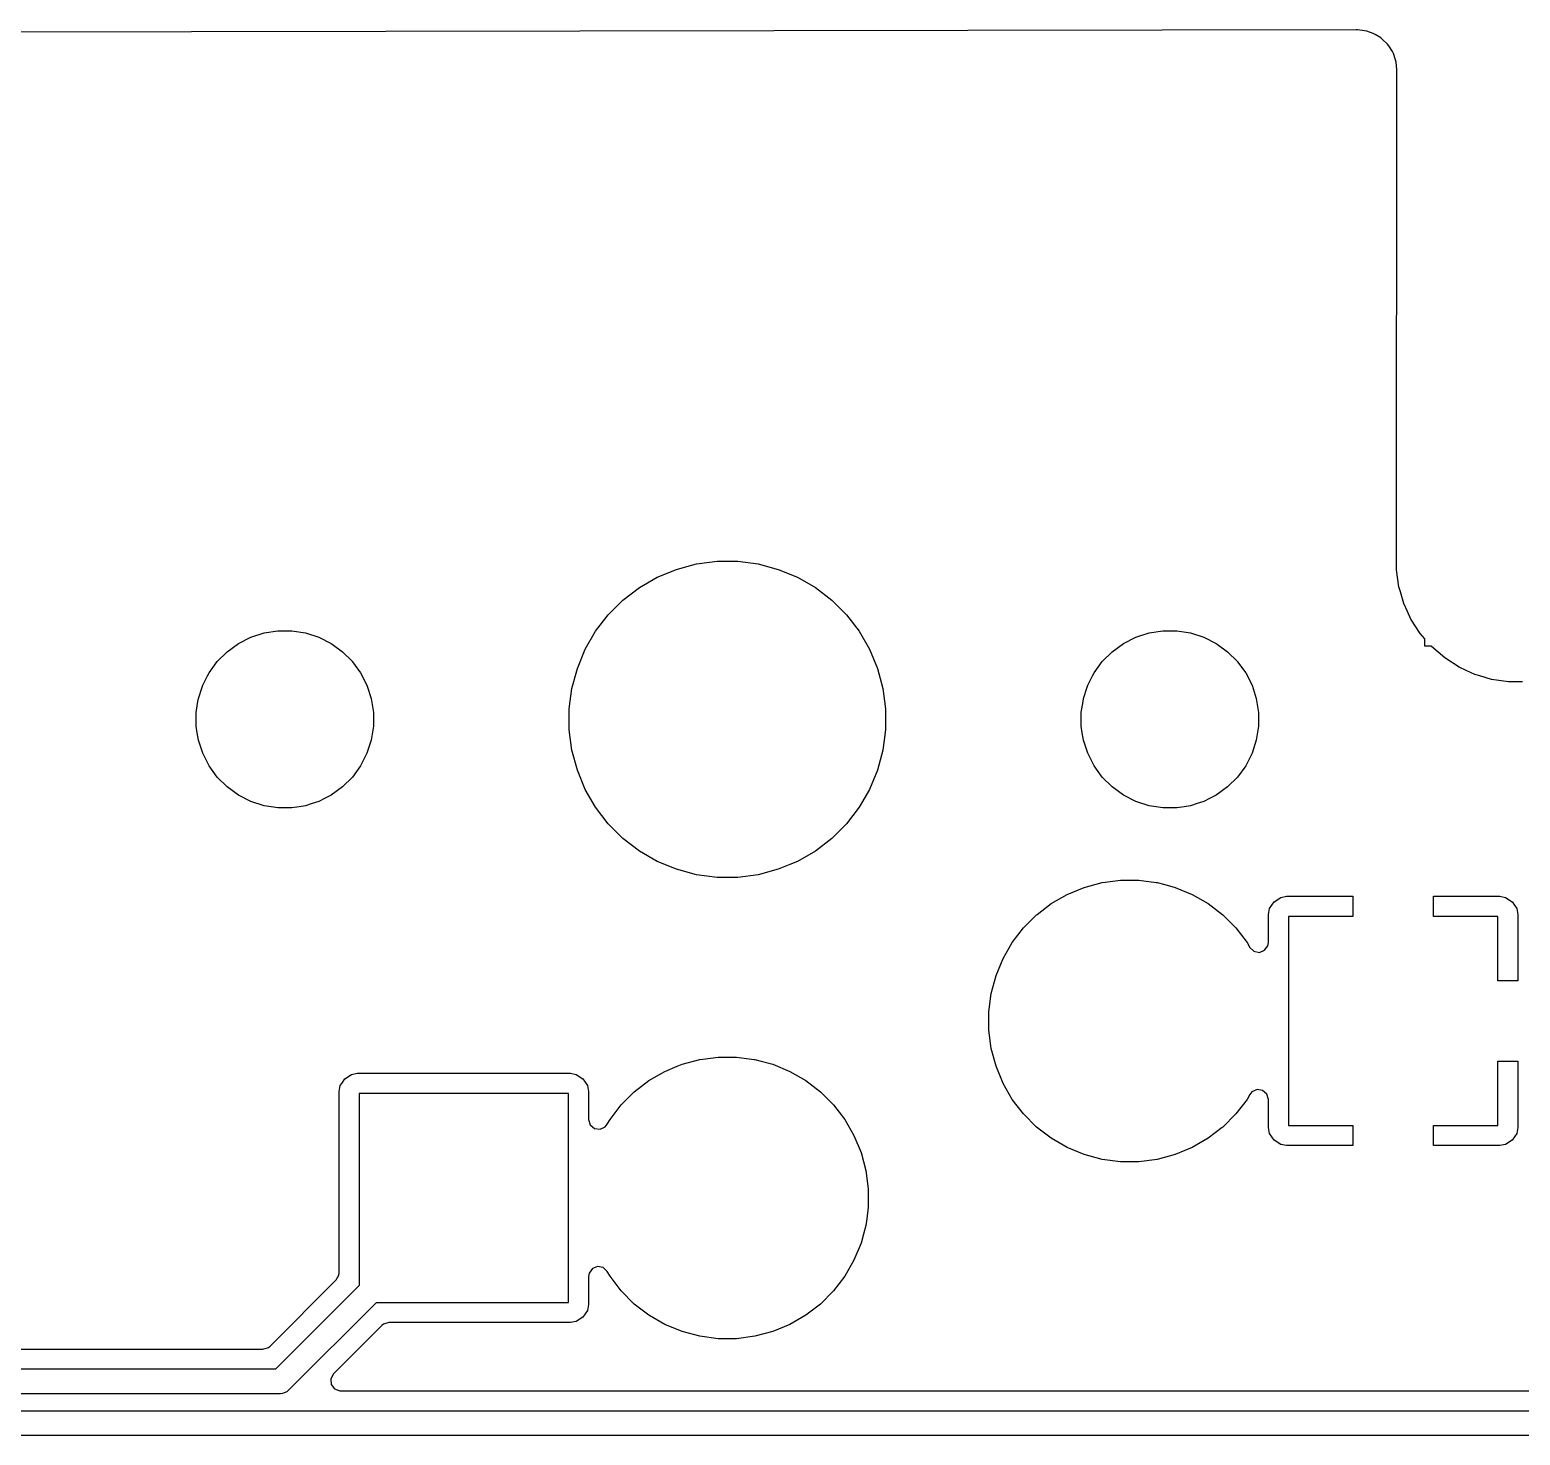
# Model space of a CAD drawing. Extents: x -256.6 to -159.5, y -136.5 to -69.4.
# Drawn here: x -199.54 to -181.02, y -86.9 to -69.43 of the extents above; entities that cross this region are included whole.
import ezdxf

# ---------------------------------------------------------------- set-up
doc = ezdxf.new("R2010")
doc.units = 0
doc.layers.add('BLACK', color=7, linetype='CONTINUOUS')

msp = doc.modelspace()

# ---------------------------------------------------------------- linework, layer by layer
at = {"layer": 'BLACK', "linetype": 'CONTINUOUS'}
for p, q in [((-183.054149, -69.427618), (-218.952695, -69.487489)), ((-183.040087, -69.428397), (-183.054149, -69.427618)), ((-182.949835, -69.438566), (-183.040087, -69.428397)), ((-182.922774, -69.444741), (-182.949835, -69.438566)), ((-182.84356, -69.472459), (-182.922774, -69.444741)), ((-182.818553, -69.484502), (-182.84356, -69.472459)), ((-182.747495, -69.529151), (-182.818553, -69.484502)), ((-182.725794, -69.546457), (-182.747495, -69.529151)), ((-182.666457, -69.605794), (-182.725794, -69.546457)), ((-182.649151, -69.627495), (-182.666457, -69.605794)), ((-182.604502, -69.698553), (-182.649151, -69.627495)), ((-182.592459, -69.72356), (-182.604502, -69.698553)), ((-182.564741, -69.802774), (-182.592459, -69.72356)), ((-182.558565, -69.829836), (-182.564741, -69.802774)), ((-182.548392, -69.920132), (-182.558565, -69.829836)), ((-182.553322, -75.958413), (-182.54767, -69.993966)), ((-182.547613, -69.93411), (-182.548392, -69.920132)), ((-182.54767, -69.993966), (-182.547613, -69.93411)), ((-191.502982, -76.135289), (-191.345243, -76.093023)), ((-191.345243, -76.093023), (-191.254175, -76.068622)), ((-191.254175, -76.068622), (-191.222252, -76.064419)), ((-191.222252, -76.064419), (-190.9988, -76.035)), ((-190.9988, -76.035), (-190.998793, -76.035)), ((-190.998793, -76.035), (-190.741207, -76.035)), ((-190.741207, -76.035), (-190.741199, -76.035)), ((-190.741199, -76.035), (-190.485825, -76.068622)), ((-190.485825, -76.068622), (-190.237017, -76.135289)), ((-182.553455, -76.098311), (-182.553393, -76.032885)), ((-182.553393, -76.09854), (-182.553455, -76.098311)), ((-182.553394, -76.140208), (-182.553393, -76.09854)), ((-182.553393, -75.959483), (-182.553322, -75.958413)), ((-182.553393, -75.966997), (-182.553393, -75.959483)), ((-182.553393, -76.032885), (-182.553393, -75.966997)), ((-191.96403, -76.362652), (-191.740969, -76.233867)), ((-191.740969, -76.233867), (-191.740952, -76.233859)), ((-191.740952, -76.233859), (-191.502982, -76.135289)), ((-190.237017, -76.135289), (-189.999047, -76.233859)), ((-189.999047, -76.233859), (-189.99903, -76.233867)), ((-189.99903, -76.233867), (-189.775969, -76.362652)), ((-182.522849, -76.35266), (-182.553394, -76.140208)), ((-192.168392, -76.519463), (-191.964046, -76.362663)), ((-191.964046, -76.362663), (-191.964044, -76.362661)), ((-191.964044, -76.362661), (-191.964038, -76.362657)), ((-191.964038, -76.362657), (-191.964033, -76.362654)), ((-191.964033, -76.362654), (-191.96403, -76.362652)), ((-189.775969, -76.362652), (-189.775953, -76.362663)), ((-189.775953, -76.362663), (-189.571607, -76.519463)), ((-182.505153, -76.412928), (-182.522849, -76.35266)), ((-182.470077, -76.532391), (-182.505153, -76.412928)), ((-192.35053, -76.7016), (-192.168399, -76.519469)), ((-192.168399, -76.519469), (-192.168392, -76.519463)), ((-189.571607, -76.519463), (-189.5716, -76.519469)), ((-189.5716, -76.519469), (-189.389469, -76.7016)), ((-182.46238, -76.558603), (-182.470077, -76.532391)), ((-182.41622, -76.659679), (-182.46238, -76.558603)), ((-182.373223, -76.753831), (-182.41622, -76.659679)), ((-192.507343, -76.905962), (-192.350535, -76.701606)), ((-192.350535, -76.701606), (-192.35053, -76.7016)), ((-189.389469, -76.7016), (-189.389463, -76.701607)), ((-189.389463, -76.701607), (-189.232663, -76.905953)), ((-182.37322, -76.753835), (-182.373223, -76.753831)), ((-182.373217, -76.753843), (-182.37322, -76.753835)), ((-182.257176, -76.934407), (-182.373217, -76.753843)), ((-197.087514, -77.159899), (-196.94726, -77.057998)), ((-196.94726, -77.057998), (-196.792791, -76.979291)), ((-196.792791, -76.979291), (-196.792788, -76.97929)), ((-196.792788, -76.97929), (-196.627913, -76.92572)), ((-196.627913, -76.92572), (-196.456687, -76.8986)), ((-196.456687, -76.8986), (-196.456682, -76.8986)), ((-196.456682, -76.8986), (-196.283318, -76.8986)), ((-196.283318, -76.8986), (-196.283313, -76.8986)), ((-196.283313, -76.8986), (-196.112086, -76.92572)), ((-196.112086, -76.92572), (-195.947211, -76.97929)), ((-195.947211, -76.97929), (-195.947208, -76.979291)), ((-195.947208, -76.979291), (-195.792739, -77.057998)), ((-195.792739, -77.057998), (-195.782286, -77.065593)), ((-192.636132, -77.12903), (-192.507347, -76.905969)), ((-192.507347, -76.905969), (-192.507343, -76.905962)), ((-189.232663, -76.905953), (-189.232652, -76.905969)), ((-189.232652, -76.905969), (-189.103867, -77.12903)), ((-186.087514, -77.159899), (-185.94726, -77.057998)), ((-185.94726, -77.057998), (-185.792791, -76.979291)), ((-185.792791, -76.979291), (-185.792788, -76.97929)), ((-185.792788, -76.97929), (-185.627913, -76.92572)), ((-185.627913, -76.92572), (-185.456687, -76.8986)), ((-185.456687, -76.8986), (-185.456682, -76.8986)), ((-185.456682, -76.8986), (-185.283318, -76.8986)), ((-185.283318, -76.8986), (-185.283313, -76.8986)), ((-185.283313, -76.8986), (-185.112086, -76.92572)), ((-185.112086, -76.92572), (-184.947211, -76.97929)), ((-184.947211, -76.97929), (-184.947208, -76.979291)), ((-184.947208, -76.979291), (-184.792739, -77.057998)), ((-184.792739, -77.057998), (-184.782286, -77.065593)), ((-182.199754, -77.000675), (-182.257176, -76.934407)), ((-182.2, -77.09), (-182.199754, -77.000675)), ((-197.210101, -77.282486), (-197.087514, -77.159899)), ((-195.782286, -77.065593), (-195.652486, -77.159899)), ((-195.652486, -77.159899), (-195.652484, -77.159901)), ((-195.652484, -77.159901), (-195.652483, -77.159901)), ((-195.652483, -77.159901), (-195.529901, -77.282483)), ((-192.73471, -77.367016), (-192.636136, -77.129038)), ((-192.636136, -77.129038), (-192.636134, -77.129035)), ((-192.636134, -77.129035), (-192.636132, -77.12903)), ((-189.103867, -77.12903), (-189.103859, -77.129047)), ((-189.103859, -77.129047), (-189.005289, -77.367017)), ((-186.210101, -77.282486), (-186.087514, -77.159899)), ((-184.782286, -77.065593), (-184.652486, -77.159899)), ((-184.652486, -77.159899), (-184.652484, -77.159901)), ((-184.652484, -77.159901), (-184.652483, -77.159901)), ((-184.652483, -77.159901), (-184.529901, -77.282483)), ((-182.122324, -77.090034), (-182.2, -77.09)), ((-182.116619, -77.096619), (-182.122324, -77.090034)), ((-181.954407, -77.237176), (-182.116619, -77.096619)), ((-181.773843, -77.353217), (-181.954407, -77.237176)), ((-197.331442, -77.460893), (-197.312002, -77.42274)), ((-197.312002, -77.42274), (-197.210101, -77.282486)), ((-195.529901, -77.282483), (-195.529901, -77.282484)), ((-195.529901, -77.282484), (-195.529899, -77.282486)), ((-195.529899, -77.282486), (-195.529368, -77.283217)), ((-195.529368, -77.283217), (-195.427998, -77.422739)), ((-195.427998, -77.422739), (-195.349291, -77.577208)), ((-192.801378, -77.615825), (-192.73471, -77.367016)), ((-189.005289, -77.367017), (-188.938622, -77.615825)), ((-186.331442, -77.460893), (-186.312002, -77.42274)), ((-186.312002, -77.42274), (-186.210101, -77.282486)), ((-184.529901, -77.282483), (-184.529901, -77.282484)), ((-184.529901, -77.282484), (-184.529899, -77.282486)), ((-184.529899, -77.282486), (-184.529368, -77.283217)), ((-184.529368, -77.283217), (-184.427998, -77.422739)), ((-184.427998, -77.422739), (-184.349291, -77.577208)), ((-181.773835, -77.35322), (-181.773843, -77.353217)), ((-181.773831, -77.353223), (-181.773835, -77.35322)), ((-181.68557, -77.393529), (-181.773831, -77.353223)), ((-181.578603, -77.44238), (-181.68557, -77.393529)), ((-197.44428, -77.742088), (-197.397904, -77.599355)), ((-197.397904, -77.599355), (-197.390709, -77.577211)), ((-197.390709, -77.577211), (-197.390708, -77.577208)), ((-197.390708, -77.577208), (-197.331442, -77.460893)), ((-195.349291, -77.577208), (-195.34929, -77.577211)), ((-195.34929, -77.577211), (-195.29572, -77.742086)), ((-186.44428, -77.742088), (-186.397904, -77.599355)), ((-186.397904, -77.599355), (-186.390709, -77.577211)), ((-186.390709, -77.577211), (-186.390708, -77.577208)), ((-186.390708, -77.577208), (-186.331442, -77.460893)), ((-184.349291, -77.577208), (-184.34929, -77.577211)), ((-184.34929, -77.577211), (-184.29572, -77.742086)), ((-181.578596, -77.442381), (-181.578603, -77.44238)), ((-181.578594, -77.442383), (-181.578596, -77.442381)), ((-181.516785, -77.460531), (-181.578594, -77.442383)), ((-181.37266, -77.502849), (-181.516785, -77.460531)), ((-181.160208, -77.533394), (-181.37266, -77.502849)), ((-181.126806, -77.533393), (-181.160208, -77.533394)), ((-181.12403, -77.533572), (-181.126806, -77.533393)), ((-181.117538, -77.533555), (-181.12403, -77.533572)), ((-181.117534, -77.533557), (-181.117538, -77.533555)), ((-181.052257, -77.533393), (-181.117534, -77.533557)), ((-180.986997, -77.533393), (-181.052257, -77.533393)), ((-197.4714, -77.913312), (-197.449724, -77.776462)), ((-197.449724, -77.776462), (-197.44428, -77.742088)), ((-195.29572, -77.742086), (-195.2686, -77.913312)), ((-192.835, -77.871207), (-192.801378, -77.615825)), ((-188.938622, -77.615825), (-188.905, -77.871199)), ((-186.464729, -77.871199), (-186.449724, -77.776462)), ((-186.449724, -77.776462), (-186.44428, -77.742088)), ((-184.29572, -77.742086), (-184.2686, -77.913312)), ((-197.4714, -78.086687), (-197.4714, -77.913312)), ((-195.2686, -77.913312), (-195.2686, -78.086687)), ((-192.835, -77.913312), (-192.835, -77.871207)), ((-192.835, -78.128793), (-192.835, -77.913312)), ((-188.905, -77.871199), (-188.905, -78.1288)), ((-186.4714, -77.913315), (-186.46716, -77.886548)), ((-186.4714, -78.086687), (-186.4714, -77.913315)), ((-186.46716, -77.886546), (-186.464729, -77.871199)), ((-186.46716, -77.886548), (-186.46716, -77.886546)), ((-184.2686, -77.913312), (-184.2686, -78.086687)), ((-197.458252, -78.169695), (-197.4714, -78.086687)), ((-197.44428, -78.257912), (-197.458252, -78.169695)), ((-195.2686, -78.086687), (-195.29572, -78.257913)), ((-192.801378, -78.384175), (-192.835, -78.128793)), ((-188.905, -78.1288), (-188.938622, -78.384174)), ((-186.458252, -78.169695), (-186.4714, -78.086687)), ((-186.44428, -78.257912), (-186.458252, -78.169695)), ((-184.2686, -78.086687), (-184.29572, -78.257913)), ((-197.390708, -78.422791), (-197.44428, -78.257912)), ((-195.29572, -78.257913), (-195.34929, -78.422788)), ((-186.390708, -78.422791), (-186.44428, -78.257912)), ((-184.29572, -78.257913), (-184.34929, -78.422788)), ((-197.312002, -78.57726), (-197.390708, -78.422791)), ((-195.349291, -78.422791), (-195.427998, -78.57726)), ((-195.34929, -78.422788), (-195.349291, -78.422791)), ((-192.73471, -78.632984), (-192.801378, -78.384175)), ((-188.938622, -78.384174), (-189.005289, -78.632982)), ((-186.312002, -78.57726), (-186.390708, -78.422791)), ((-184.349291, -78.422791), (-184.427998, -78.57726)), ((-184.34929, -78.422788), (-184.349291, -78.422791)), ((-197.210101, -78.717514), (-197.312002, -78.57726)), ((-197.087514, -78.840101), (-197.210101, -78.717514)), ((-195.529899, -78.717514), (-195.652486, -78.840101)), ((-195.427998, -78.57726), (-195.529899, -78.717514)), ((-192.636136, -78.870962), (-192.73471, -78.632984)), ((-189.005289, -78.632982), (-189.103859, -78.870952)), ((-186.210101, -78.717514), (-186.312002, -78.57726)), ((-186.087514, -78.840101), (-186.210101, -78.717514)), ((-184.529899, -78.717514), (-184.652486, -78.840101)), ((-184.427998, -78.57726), (-184.529899, -78.717514)), ((-196.94726, -78.942002), (-197.087514, -78.840101)), ((-195.652486, -78.840101), (-195.79274, -78.942002)), ((-192.507343, -79.094038), (-192.636136, -78.870962)), ((-189.103867, -78.870969), (-189.232652, -79.09403)), ((-189.103859, -78.870952), (-189.103867, -78.870969)), ((-185.94726, -78.942002), (-186.087514, -78.840101)), ((-184.652486, -78.840101), (-184.79274, -78.942002)), ((-196.792791, -79.020708), (-196.94726, -78.942002)), ((-196.627912, -79.07428), (-196.792791, -79.020708)), ((-196.539695, -79.088252), (-196.627912, -79.07428)), ((-196.456687, -79.1014), (-196.539695, -79.088252)), ((-196.191391, -79.08684), (-196.283313, -79.1014)), ((-196.112088, -79.07428), (-196.191391, -79.08684)), ((-196.029648, -79.047494), (-196.112088, -79.07428)), ((-195.947211, -79.020709), (-196.029648, -79.047494)), ((-195.947208, -79.020708), (-195.947211, -79.020709)), ((-195.868502, -78.980604), (-195.947208, -79.020708)), ((-195.79274, -78.942002), (-195.868502, -78.980604)), ((-192.350535, -79.298394), (-192.507343, -79.094038)), ((-189.232663, -79.094046), (-189.389463, -79.298392)), ((-189.232652, -79.09403), (-189.232663, -79.094046)), ((-185.792791, -79.020708), (-185.94726, -78.942002)), ((-185.627912, -79.07428), (-185.792791, -79.020708)), ((-185.539695, -79.088252), (-185.627912, -79.07428)), ((-185.456687, -79.1014), (-185.539695, -79.088252)), ((-185.191391, -79.08684), (-185.283313, -79.1014)), ((-185.112088, -79.07428), (-185.191391, -79.08684)), ((-185.029648, -79.047494), (-185.112088, -79.07428)), ((-184.947211, -79.020709), (-185.029648, -79.047494)), ((-184.947208, -79.020708), (-184.947211, -79.020709)), ((-184.868502, -78.980604), (-184.947208, -79.020708)), ((-184.79274, -78.942002), (-184.868502, -78.980604)), ((-196.283318, -79.1014), (-196.456687, -79.1014)), ((-196.283313, -79.1014), (-196.283318, -79.1014)), ((-185.283318, -79.1014), (-185.456687, -79.1014)), ((-185.283313, -79.1014), (-185.283318, -79.1014)), ((-192.168394, -79.480535), (-192.350535, -79.298394)), ((-189.389469, -79.298399), (-189.5716, -79.48053)), ((-189.389463, -79.298392), (-189.389469, -79.298399)), ((-191.964038, -79.637343), (-192.168394, -79.480535)), ((-191.740962, -79.766136), (-191.964038, -79.637343)), ((-189.775969, -79.637347), (-189.99903, -79.766132)), ((-189.775962, -79.637343), (-189.775969, -79.637347)), ((-189.571606, -79.480535), (-189.775962, -79.637343)), ((-189.5716, -79.48053), (-189.571606, -79.480535)), ((-191.502984, -79.86471), (-191.740962, -79.766136)), ((-190.093386, -79.805216), (-190.237016, -79.86471)), ((-189.999047, -79.76614), (-190.093386, -79.805216)), ((-189.999042, -79.766137), (-189.999047, -79.76614)), ((-189.999038, -79.766136), (-189.999042, -79.766137)), ((-189.999035, -79.766134), (-189.999038, -79.766136)), ((-189.99903, -79.766132), (-189.999035, -79.766134)), ((-191.254175, -79.931378), (-191.502984, -79.86471)), ((-190.998793, -79.965), (-191.254175, -79.931378)), ((-190.998786, -79.965), (-190.998793, -79.965)), ((-190.741214, -79.965), (-190.998786, -79.965)), ((-190.741207, -79.965), (-190.741214, -79.965)), ((-190.485825, -79.931378), (-190.741207, -79.965)), ((-190.237016, -79.86471), (-190.485825, -79.931378)), ((-186.174215, -80.024446), (-185.984741, -79.9995)), ((-185.984741, -79.9995), (-185.984734, -79.9995)), ((-185.984734, -79.9995), (-185.755266, -79.9995)), ((-185.755266, -79.9995), (-185.755258, -79.9995)), ((-185.755258, -79.9995), (-185.538715, -80.028009)), ((-186.844617, -80.291392), (-186.64589, -80.176657)), ((-186.64589, -80.176657), (-186.645876, -80.17665)), ((-186.645876, -80.17665), (-186.433887, -80.088842)), ((-186.433887, -80.088842), (-186.212238, -80.029452)), ((-186.212238, -80.029452), (-186.174215, -80.024446)), ((-185.538715, -80.028009), (-185.527762, -80.029452)), ((-185.527762, -80.029452), (-185.434076, -80.054554)), ((-185.434076, -80.054554), (-185.306112, -80.088842)), ((-185.306112, -80.088842), (-185.094123, -80.17665)), ((-185.094123, -80.17665), (-185.094109, -80.176657)), ((-185.094109, -80.176657), (-184.895382, -80.291392)), ((-183.99254, -80.214503), (-183.919627, -80.2)), ((-183.919627, -80.2), (-183.095, -80.2)), ((-183.095, -80.2), (-183.095, -80.45)), ((-182.095, -80.45), (-182.095, -80.2)), ((-182.095, -80.2), (-181.270373, -80.2)), ((-181.270373, -80.2), (-181.197459, -80.214503)), ((-187.01922, -80.425371), (-186.844617, -80.291392)), ((-184.895382, -80.291392), (-184.713338, -80.431081)), ((-184.144999, -80.425371), (-184.130496, -80.352459)), ((-184.130496, -80.352459), (-184.130494, -80.352455)), ((-184.130494, -80.352455), (-184.075239, -80.26976)), ((-184.075239, -80.26976), (-183.992544, -80.214505)), ((-183.992544, -80.214505), (-183.99254, -80.214503)), ((-181.197459, -80.214503), (-181.197455, -80.214505)), ((-181.197455, -80.214505), (-181.11476, -80.26976)), ((-181.11476, -80.26976), (-181.059505, -80.352455)), ((-181.059505, -80.352455), (-181.059503, -80.352459)), ((-181.059503, -80.352459), (-181.045, -80.425371)), ((-187.188911, -80.59333), (-187.02667, -80.431089)), ((-187.02667, -80.431089), (-187.026661, -80.431081)), ((-187.026661, -80.431081), (-187.01922, -80.425371)), ((-184.713338, -80.431081), (-184.551081, -80.593338)), ((-184.145, -80.425373), (-184.144999, -80.425371)), ((-184.145, -80.774014), (-184.145, -80.425373)), ((-183.095, -80.45), (-183.895, -80.45)), ((-183.895, -80.45), (-183.895, -83.05)), ((-181.295, -80.45), (-182.095, -80.45)), ((-181.295, -81.25), (-181.295, -80.45)), ((-181.045, -80.425371), (-181.045, -81.25)), ((-187.328607, -80.775382), (-187.188918, -80.593338)), ((-187.188918, -80.593338), (-187.188911, -80.59333)), ((-184.551081, -80.593338), (-184.411392, -80.775382)), ((-187.443344, -80.974112), (-187.328611, -80.775388)), ((-187.328611, -80.775388), (-187.328608, -80.775385)), ((-187.328608, -80.775385), (-187.328607, -80.775382)), ((-184.411392, -80.775382), (-184.376387, -80.836014)), ((-184.376387, -80.836014), (-184.32582, -80.88423)), ((-184.32582, -80.88423), (-184.257213, -80.897452)), ((-184.257213, -80.897452), (-184.192348, -80.871484)), ((-184.192348, -80.871484), (-184.15182, -80.81457)), ((-184.15182, -80.81457), (-184.145, -80.774014)), ((-187.531158, -81.186113), (-187.443344, -80.974112)), ((-187.590548, -81.407762), (-187.531158, -81.186113)), ((-181.045, -81.25), (-181.295, -81.25)), ((-187.6205, -81.635266), (-187.590548, -81.407762)), ((-187.6205, -81.864734), (-187.6205, -81.635266)), ((-187.590548, -82.092238), (-187.6205, -81.864734)), ((-191.433887, -82.288842), (-191.212238, -82.229452)), ((-191.212238, -82.229452), (-191.174215, -82.224446)), ((-191.174215, -82.224446), (-190.984741, -82.1995)), ((-190.984741, -82.1995), (-190.984734, -82.1995)), ((-190.984734, -82.1995), (-190.755266, -82.1995)), ((-190.755266, -82.1995), (-190.755258, -82.1995)), ((-190.755258, -82.1995), (-190.538715, -82.228009)), ((-190.538715, -82.228009), (-190.527762, -82.229452)), ((-190.527762, -82.229452), (-190.451075, -82.25)), ((-187.531158, -82.313887), (-187.590548, -82.092238)), ((-195.625601, -82.469399), (-195.54274, -82.414034)), ((-195.54274, -82.414034), (-195.542739, -82.414033)), ((-195.542739, -82.414033), (-195.542735, -82.414032)), ((-195.542735, -82.414032), (-195.469677, -82.3995)), ((-195.469677, -82.3995), (-195.469674, -82.3995)), ((-195.469674, -82.3995), (-192.820326, -82.3995)), ((-192.820326, -82.3995), (-192.820323, -82.3995)), ((-192.820323, -82.3995), (-192.747264, -82.414032)), ((-192.747264, -82.414032), (-192.74726, -82.414033)), ((-192.74726, -82.414033), (-192.664399, -82.469399)), ((-191.844617, -82.491392), (-191.64589, -82.376657)), ((-191.64589, -82.376657), (-191.645876, -82.37665)), ((-191.645876, -82.37665), (-191.49269, -82.313199)), ((-191.49269, -82.313199), (-191.433887, -82.288842)), ((-190.451075, -82.25), (-190.306112, -82.288842)), ((-190.306112, -82.288842), (-190.094123, -82.37665)), ((-190.094123, -82.37665), (-190.094109, -82.376657)), ((-190.094109, -82.376657), (-189.895382, -82.491392)), ((-187.443344, -82.525888), (-187.531158, -82.313887)), ((-181.295, -83.05), (-181.295, -82.25)), ((-181.295, -82.25), (-181.045, -82.25)), ((-181.045, -82.25), (-181.045, -83.074628)), ((-195.695499, -82.625321), (-195.680967, -82.552264)), ((-195.680967, -82.552264), (-195.680966, -82.55226)), ((-195.680966, -82.55226), (-195.663337, -82.525876)), ((-195.663337, -82.525876), (-195.625601, -82.469399)), ((-192.664399, -82.469399), (-192.609033, -82.55226)), ((-192.609033, -82.55226), (-192.609032, -82.552264)), ((-192.609032, -82.552264), (-192.5945, -82.625321)), ((-192.026661, -82.631081), (-191.844617, -82.491392)), ((-189.895382, -82.491392), (-189.713338, -82.631081)), ((-187.328611, -82.724612), (-187.443344, -82.525888)), ((-184.286647, -82.603247), (-184.350203, -82.632272)), ((-184.217489, -82.613191), (-184.286647, -82.603247)), ((-184.164685, -82.658946), (-184.217489, -82.613191)), ((-195.6955, -82.625323), (-195.695499, -82.625321)), ((-195.6955, -83.074628), (-195.6955, -82.625323)), ((-192.845, -82.65), (-195.445, -82.65)), ((-195.445, -82.65), (-195.445, -85.037868)), ((-192.845, -85.25), (-192.845, -82.65)), ((-192.5945, -82.625321), (-192.5945, -82.973148)), ((-192.328607, -82.975382), (-192.188918, -82.793338)), ((-192.188918, -82.793338), (-192.188911, -82.79333)), ((-192.188911, -82.79333), (-192.02667, -82.631089)), ((-192.02667, -82.631089), (-192.026661, -82.631081)), ((-189.713338, -82.631081), (-189.551081, -82.793338)), ((-189.551081, -82.793338), (-189.411392, -82.975382)), ((-187.188919, -82.906661), (-187.328611, -82.724612)), ((-184.41139, -82.724614), (-184.551081, -82.906661)), ((-184.376387, -82.663986), (-184.41139, -82.724614)), ((-184.350203, -82.632272), (-184.376387, -82.663986)), ((-184.145, -82.725985), (-184.164685, -82.658946)), ((-184.145, -83.074626), (-184.145, -82.725985)), ((-192.5945, -82.973148), (-192.574815, -83.040187)), ((-192.363113, -83.035148), (-192.328611, -82.975388)), ((-192.328611, -82.975388), (-192.328608, -82.975385)), ((-192.328608, -82.975385), (-192.328607, -82.975382)), ((-189.411392, -82.975382), (-189.296657, -83.174109)), ((-187.188914, -82.906665), (-187.188919, -82.906661)), ((-187.188911, -82.90667), (-187.188914, -82.906665)), ((-187.02667, -83.068911), (-187.188911, -82.90667)), ((-184.551089, -82.90667), (-184.71333, -83.068911)), ((-184.551081, -82.906661), (-184.551089, -82.90667)), ((-195.6955, -84.882745), (-195.6955, -83.074628)), ((-192.574815, -83.040187), (-192.522011, -83.085942)), ((-192.522011, -83.085942), (-192.452853, -83.095886)), ((-192.452853, -83.095886), (-192.389297, -83.066861)), ((-192.389297, -83.066861), (-192.363113, -83.035148)), ((-187.026665, -83.068914), (-187.02667, -83.068911)), ((-187.026661, -83.068919), (-187.026665, -83.068914)), ((-186.844612, -83.208611), (-187.026661, -83.068919)), ((-184.720779, -83.074628), (-184.895382, -83.208607)), ((-184.713339, -83.068919), (-184.720779, -83.074628)), ((-184.713338, -83.068918), (-184.713339, -83.068919)), ((-184.71333, -83.068911), (-184.713338, -83.068918)), ((-184.144999, -83.074628), (-184.145, -83.074626)), ((-184.130496, -83.14754), (-184.144999, -83.074628)), ((-184.130494, -83.147544), (-184.130496, -83.14754)), ((-184.075239, -83.230239), (-184.130494, -83.147544)), ((-183.895, -83.05), (-183.095, -83.05)), ((-183.095, -83.05), (-183.095, -83.3)), ((-182.095, -83.3), (-182.095, -83.05)), ((-182.095, -83.05), (-181.295, -83.05)), ((-181.059505, -83.147544), (-181.11476, -83.230239)), ((-181.059503, -83.14754), (-181.059505, -83.147544)), ((-181.045, -83.074628), (-181.059503, -83.14754)), ((-189.296657, -83.174109), (-189.29665, -83.174123)), ((-189.29665, -83.174123), (-189.208842, -83.386112)), ((-186.645888, -83.323344), (-186.844612, -83.208611)), ((-186.433887, -83.411158), (-186.645888, -83.323344)), ((-185.094123, -83.323349), (-185.18548, -83.36119)), ((-185.094117, -83.323346), (-185.094123, -83.323349)), ((-185.094112, -83.323344), (-185.094117, -83.323346)), ((-184.895388, -83.208611), (-185.094112, -83.323344)), ((-184.895385, -83.208608), (-184.895388, -83.208611)), ((-184.895382, -83.208607), (-184.895385, -83.208608)), ((-183.992544, -83.285494), (-184.075239, -83.230239)), ((-183.99254, -83.285496), (-183.992544, -83.285494)), ((-183.919628, -83.299999), (-183.99254, -83.285496)), ((-183.919626, -83.3), (-183.919628, -83.299999)), ((-183.095, -83.3), (-183.919626, -83.3)), ((-181.270374, -83.3), (-182.095, -83.3)), ((-181.270371, -83.299999), (-181.270374, -83.3)), ((-181.197459, -83.285496), (-181.270371, -83.299999)), ((-181.197455, -83.285494), (-181.197459, -83.285496)), ((-181.11476, -83.230239), (-181.197455, -83.285494)), ((-189.208842, -83.386112), (-189.149453, -83.607759)), ((-186.212238, -83.470548), (-186.433887, -83.411158)), ((-185.984734, -83.5005), (-186.212238, -83.470548)), ((-185.984727, -83.5005), (-185.984734, -83.5005)), ((-185.755273, -83.5005), (-185.984727, -83.5005)), ((-185.755266, -83.5005), (-185.755273, -83.5005)), ((-185.527762, -83.470548), (-185.755266, -83.5005)), ((-185.306113, -83.411158), (-185.527762, -83.470548)), ((-185.18548, -83.36119), (-185.306113, -83.411158)), ((-189.149453, -83.607759), (-189.149451, -83.60777)), ((-189.149451, -83.60777), (-189.1195, -83.835258)), ((-189.1195, -83.835258), (-189.1195, -84.064741)), ((-189.1195, -84.064741), (-189.138505, -84.209087)), ((-189.138505, -84.209087), (-189.149452, -84.292238)), ((-189.178936, -84.402274), (-189.208842, -84.513887)), ((-189.149452, -84.292238), (-189.178936, -84.402274)), ((-189.208842, -84.513887), (-189.29665, -84.725876)), ((-192.547151, -84.82938), (-192.58768, -84.886294)), ((-192.482286, -84.803412), (-192.547151, -84.82938)), ((-192.413679, -84.816636), (-192.482286, -84.803412)), ((-192.363113, -84.864851), (-192.413679, -84.816636)), ((-189.296657, -84.72589), (-189.411392, -84.924617)), ((-189.29665, -84.725876), (-189.296657, -84.72589)), ((-196.554574, -85.793181), (-195.731819, -84.970426)), ((-195.731819, -84.970426), (-195.698334, -84.909103)), ((-195.698334, -84.909103), (-195.6955, -84.882745)), ((-192.58768, -84.886294), (-192.5945, -84.926851)), ((-192.5945, -84.926851), (-192.5945, -85.274678)), ((-192.328611, -84.924612), (-192.363113, -84.864851)), ((-192.188919, -85.106661), (-192.328611, -84.924612)), ((-189.411392, -84.924617), (-189.551081, -85.106661)), ((-195.445, -85.037868), (-196.487132, -86.08)), ((-192.188914, -85.106665), (-192.188919, -85.106661)), ((-192.188911, -85.10667), (-192.188914, -85.106665)), ((-192.02667, -85.268911), (-192.188911, -85.10667)), ((-189.551089, -85.10667), (-189.71333, -85.268911)), ((-189.551081, -85.106661), (-189.551089, -85.10667)), ((-196.318934, -86.336066), (-195.232868, -85.25)), ((-195.232868, -85.25), (-192.845, -85.25)), ((-192.609034, -85.34774), (-192.664399, -85.430601)), ((-192.609033, -85.347739), (-192.609034, -85.34774)), ((-192.609032, -85.347735), (-192.609033, -85.347739)), ((-192.5945, -85.274678), (-192.609032, -85.347735)), ((-192.026665, -85.268914), (-192.02667, -85.268911)), ((-192.026661, -85.268919), (-192.026665, -85.268914)), ((-191.844612, -85.408611), (-192.026661, -85.268919)), ((-189.713338, -85.268918), (-189.895382, -85.408607)), ((-189.71333, -85.268911), (-189.713338, -85.268918)), ((-195.165426, -85.536819), (-195.766426, -86.137819)), ((-195.144784, -85.520185), (-195.165426, -85.536819)), ((-195.077745, -85.5005), (-195.144784, -85.520185)), ((-192.820326, -85.5005), (-195.077745, -85.5005)), ((-192.820324, -85.5005), (-192.820326, -85.5005)), ((-192.820321, -85.500499), (-192.820324, -85.5005)), ((-192.747264, -85.485967), (-192.820321, -85.500499)), ((-192.74726, -85.485966), (-192.747264, -85.485967)), ((-192.664399, -85.430601), (-192.74726, -85.485966)), ((-191.645888, -85.523344), (-191.844612, -85.408611)), ((-191.433887, -85.611158), (-191.645888, -85.523344)), ((-190.165758, -85.553021), (-190.306113, -85.611158)), ((-190.094123, -85.523349), (-190.165758, -85.553021)), ((-190.094117, -85.523346), (-190.094123, -85.523349)), ((-190.094112, -85.523344), (-190.094117, -85.523346)), ((-189.895388, -85.408611), (-190.094112, -85.523344)), ((-189.895385, -85.408608), (-189.895388, -85.408611)), ((-189.895382, -85.408607), (-189.895385, -85.408608)), ((-191.212238, -85.670548), (-191.433887, -85.611158)), ((-190.984734, -85.7005), (-191.212238, -85.670548)), ((-190.984727, -85.7005), (-190.984734, -85.7005)), ((-190.755273, -85.7005), (-190.984727, -85.7005)), ((-190.755266, -85.7005), (-190.755273, -85.7005)), ((-190.527762, -85.670548), (-190.755266, -85.7005)), ((-190.306113, -85.611158), (-190.527762, -85.670548)), ((-210.884848, -85.8295), (-196.642255, -85.8295)), ((-196.642255, -85.8295), (-196.575216, -85.809815)), ((-196.575216, -85.809815), (-196.554574, -85.793181)), ((-196.487132, -86.08), (-214.32, -86.08)), ((-195.766426, -86.137819), (-195.799911, -86.199142)), ((-195.799911, -86.199142), (-195.794927, -86.268834)), ((-195.794927, -86.268834), (-195.753055, -86.324767)), ((-214.257868, -86.38), (-196.425, -86.38)), ((-196.425, -86.38), (-196.395736, -86.377118)), ((-196.395736, -86.377118), (-196.373339, -86.36784)), ((-196.373339, -86.36784), (-196.341665, -86.354721)), ((-196.341665, -86.354721), (-196.318934, -86.336066)), ((-195.753055, -86.324767), (-195.687591, -86.349184)), ((-195.687591, -86.349184), (-195.678745, -86.3495)), ((-195.678745, -86.3495), (-178.512273, -86.3495)), ((-178.565, -86.6), (-213.75, -86.6)), ((-213.687868, -86.9), (-178.627132, -86.9))]:
    msp.add_line(p, q, dxfattribs=at)

doc.saveas('drawing.dxf')
